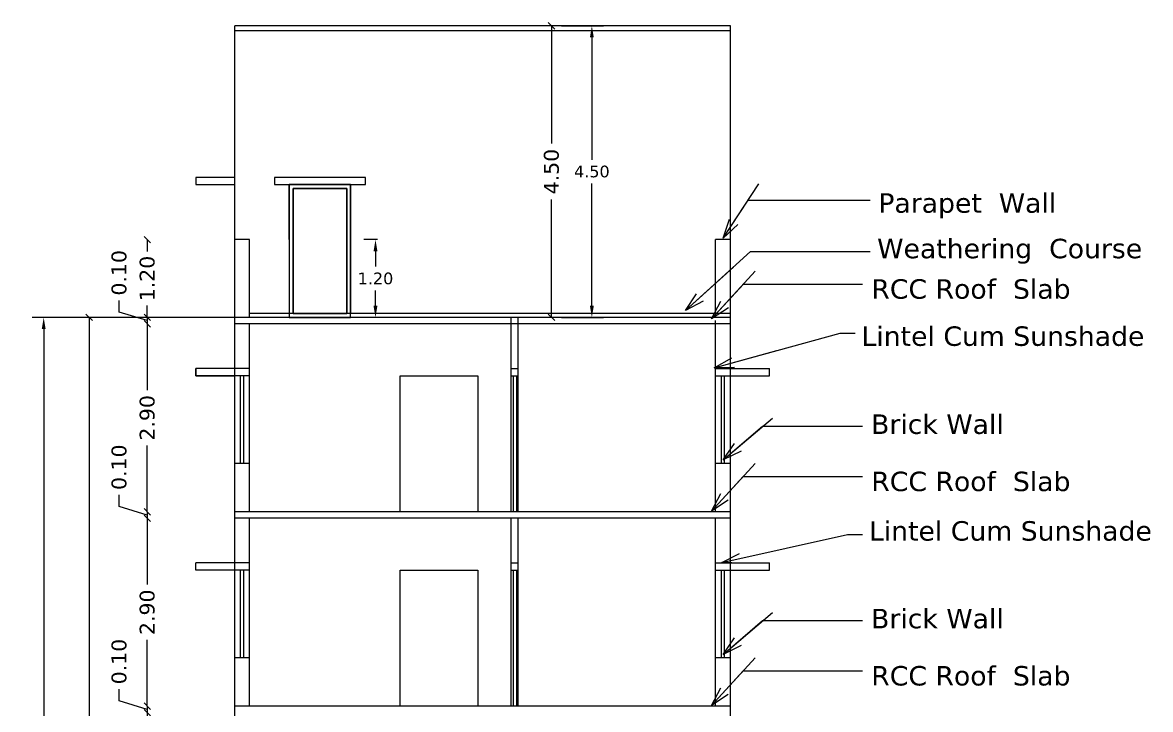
# Model space of a CAD drawing. Header units: metres. Extents: x 1161 to 1456, y 119 to 208.
# Drawn here: x 1263.41 to 1280.83, y 142.37 to 152.97 of the extents above; entities that cross this region are included whole.
import ezdxf

# ---------------------------------------------------------------- set-up
doc = ezdxf.new("R2010")
doc.units = ezdxf.units.M
doc.header["$MEASUREMENT"] = 0
doc.header["$PDMODE"] = 1
doc.header["$PDSIZE"] = -5
for name, color, linetype in [('BLK_1_HT_OF_BLDG', 5, 'Continuous'), ('BLK_1_PARAPET_HT', 233, 'Continuous'), ('BLK_1_STAIR_HEADROOM', 1, 'Continuous')]:
    doc.layers.add(name, color=color, linetype=linetype)
doc.layers.add('HAT', color=9, linetype='Continuous', lineweight=15)
doc.styles.get("Standard").update_dxf_attribs({"font": 'verdana.ttf'})
doc.dimstyles.new('app', dxfattribs={"dimtxt": 0.23, "dimasz": 0.1, "dimexe": 0.18, "dimexo": 0.0625, "dimgap": 0.09, "dimtad": 0, "dimzin": 0, "dimdsep": 46, "dimtxsty": 'Standard', "dimblk": 'OBLIQUE', "dimcen": 0.09, "dimse1": 1, "dimse2": 1, "dimclrd": 8, "dimclre": 8, "dimclrt": 6, "dimadec": 0, "dimazin": 0, "dimtfac": 1, "dimtofl": 0, "dimtmove": 0, "dimatfit": 3, "dimfxl": 0, "dimtolj": 1, "dimtzin": 0, "dimarcsym": 0})
doc.dimstyles.get("Standard").update_dxf_attribs({"dimtxt": 0.18, "dimasz": 0.18, "dimexe": 0.18, "dimexo": 0.0625, "dimgap": 0.09, "dimtad": 0, "dimtih": 1, "dimtoh": 1, "dimzin": 0, "dimdsep": 46, "dimtxsty": 'Standard', "dimcen": 0.09, "dimadec": 0, "dimazin": 0, "dimtfac": 1, "dimtofl": 0, "dimtmove": 0, "dimatfit": 3, "dimfxl": 0, "dimtolj": 1, "dimtzin": 0, "dimarcsym": 0})

# ---------------------------------------------------------------- blocks, each defined once
blk = doc.blocks.new('*D20')
at = {"layer": 'BLK_1_STAIR_HEADROOM', "color": 0, "lineweight": -2}
for p, q in [((1271.735, 152.918), (1272.384, 152.918)), ((1272.204, 152.738), (1272.204, 150.851)), ((1272.204, 148.598), (1272.204, 150.484)), ((1271.735, 148.418), (1272.384, 148.418))]:
    blk.add_line(p, q, dxfattribs=at)
at = {"layer": 'BLK_1_STAIR_HEADROOM', "color": 0}
for points in [[(1272.174, 152.738), (1272.234, 152.738), (1272.204, 152.918)], [(1272.174, 148.598), (1272.234, 148.598), (1272.204, 148.418)]]:
    blk.add_solid(points, dxfattribs=at)
at = {"layer": 'DEFPOINTS', "color": 0}
for p in [(1271.673, 152.918), (1271.673, 148.418), (1272.204, 148.418)]:
    blk.add_point(p, dxfattribs=at)
at = {"layer": 'BLK_1_STAIR_HEADROOM', "color": 0, "insert": (1272.204, 150.668), "char_height": 0.18, "attachment_point": 5}
blk.add_mtext('\\A1;4.50', dxfattribs=at)
blk = doc.blocks.new('*D21')
at = {"layer": 'BLK_1_HT_OF_BLDG', "color": 0, "lineweight": -2}
for p, q in [((1268.21, 148.418), (1263.56, 148.418)), ((1263.74, 148.238), (1263.74, 139.452)), ((1263.74, 130.298), (1263.74, 139.084)), ((1268.21, 130.118), (1263.56, 130.118))]:
    blk.add_line(p, q, dxfattribs=at)
at = {"layer": 'BLK_1_HT_OF_BLDG', "color": 0}
for points in [[(1263.71, 148.238), (1263.77, 148.238), (1263.74, 148.418)], [(1263.71, 130.298), (1263.77, 130.298), (1263.74, 130.118)]]:
    blk.add_solid(points, dxfattribs=at)
at = {"layer": 'DEFPOINTS', "color": 0}
for p in [(1263.74, 148.418), (1268.272, 148.418), (1268.272, 130.118)]:
    blk.add_point(p, dxfattribs=at)
at = {"layer": 'BLK_1_HT_OF_BLDG', "color": 0, "insert": (1263.74, 139.268), "char_height": 0.18, "attachment_point": 5}
blk.add_mtext('\\A1;18.30', dxfattribs=at)
blk = doc.blocks.new('*D23')
at = {"layer": 'BLK_1_PARAPET_HT', "color": 0, "lineweight": -2}
for p, q in [((1268.894, 149.618), (1268.683, 149.618)), ((1268.863, 149.438), (1268.863, 149.201)), ((1268.863, 148.598), (1268.863, 148.834)), ((1268.894, 148.418), (1268.683, 148.418))]:
    blk.add_line(p, q, dxfattribs=at)
at = {"layer": 'BLK_1_PARAPET_HT', "color": 0}
for points in [[(1268.833, 149.438), (1268.893, 149.438), (1268.863, 149.618)], [(1268.833, 148.598), (1268.893, 148.598), (1268.863, 148.418)]]:
    blk.add_solid(points, dxfattribs=at)
at = {"layer": 'DEFPOINTS', "color": 0}
for p in [(1268.863, 149.618), (1268.957, 149.618), (1268.957, 148.418)]:
    blk.add_point(p, dxfattribs=at)
at = {"layer": 'BLK_1_PARAPET_HT', "color": 0, "insert": (1268.863, 149.018), "char_height": 0.18, "attachment_point": 5}
blk.add_mtext('\\A1;1.20', dxfattribs=at)
blk = doc.blocks.new('_Oblique')
at = {"layer": 'HAT', "color": 0, "linetype": 'Continuous', "lineweight": -2}
blk.add_line((-0.5, -0.5), (0.5, 0.5), dxfattribs=at)
blk = doc.blocks.new('*D226')
at = {"color": 8, "lineweight": -2}
for p, q in [((1264.904, 148.498), (1264.904, 148.678)), ((1265.339, 148.368), (1264.904, 148.498)), ((1265.339, 148.418), (1265.339, 148.518)), ((1265.339, 148.418), (1265.339, 148.318)), ((1265.339, 148.318), (1265.339, 148.218))]:
    blk.add_line(p, q, dxfattribs=at)
at = {"layer": 'DEFPOINTS', "color": 0}
for p in [(1266.689, 148.418), (1265.339, 148.318), (1266.689, 148.318)]:
    blk.add_point(p, dxfattribs=at)
at = {"color": 8, "lineweight": -2, "xscale": 0.1, "yscale": 0.1, "zscale": 0.1}
for p, rotation in [((1265.339, 148.418), 270), ((1265.339, 148.318), 90)]:
    blk.add_blockref('_Oblique', p, dxfattribs=dict(at, rotation=rotation))
at = {"color": 6, "insert": (1264.904, 149.106), "char_height": 0.23, "attachment_point": 5, "rotation": 90}
blk.add_mtext('\\A1;0.10', dxfattribs=at)
blk = doc.blocks.new('*D233')
at = {"color": 8, "lineweight": -2}
for p, q in [((1265.339, 148.318), (1265.339, 147.294)), ((1265.339, 145.418), (1265.339, 146.441))]:
    blk.add_line(p, q, dxfattribs=at)
at = {"layer": 'DEFPOINTS', "color": 0}
for p in [(1266.689, 148.318), (1265.339, 145.418), (1266.689, 145.418)]:
    blk.add_point(p, dxfattribs=at)
at = {"color": 8, "lineweight": -2, "xscale": 0.1, "yscale": 0.1, "zscale": 0.1}
for p, rotation in [((1265.339, 148.318), 90), ((1265.339, 145.418), 270)]:
    blk.add_blockref('_Oblique', p, dxfattribs=dict(at, rotation=rotation))
at = {"color": 6, "insert": (1265.339, 146.868), "char_height": 0.23, "attachment_point": 5, "rotation": 90}
blk.add_mtext('\\A1;2.90', dxfattribs=at)
blk = doc.blocks.new('*D234')
at = {"color": 8, "lineweight": -2}
for p, q in [((1264.904, 145.498), (1264.904, 145.678)), ((1265.339, 145.368), (1264.904, 145.498)), ((1265.339, 145.418), (1265.339, 145.518)), ((1265.339, 145.418), (1265.339, 145.318)), ((1265.339, 145.318), (1265.339, 145.218))]:
    blk.add_line(p, q, dxfattribs=at)
at = {"layer": 'DEFPOINTS', "color": 0}
for p in [(1266.689, 145.418), (1265.339, 145.318), (1266.689, 145.318)]:
    blk.add_point(p, dxfattribs=at)
at = {"color": 8, "lineweight": -2, "xscale": 0.1, "yscale": 0.1, "zscale": 0.1}
for p, rotation in [((1265.339, 145.418), 270), ((1265.339, 145.318), 90)]:
    blk.add_blockref('_Oblique', p, dxfattribs=dict(at, rotation=rotation))
at = {"color": 6, "insert": (1264.904, 146.106), "char_height": 0.23, "attachment_point": 5, "rotation": 90}
blk.add_mtext('\\A1;0.10', dxfattribs=at)
blk = doc.blocks.new('*D235')
at = {"color": 8, "lineweight": -2}
for p, q in [((1265.339, 145.318), (1265.339, 144.294)), ((1265.339, 142.418), (1265.339, 143.442))]:
    blk.add_line(p, q, dxfattribs=at)
at = {"layer": 'DEFPOINTS', "color": 0}
for p in [(1266.689, 145.318), (1265.339, 142.418), (1266.689, 142.418)]:
    blk.add_point(p, dxfattribs=at)
at = {"color": 8, "lineweight": -2, "xscale": 0.1, "yscale": 0.1, "zscale": 0.1}
for p, rotation in [((1265.339, 145.318), 90), ((1265.339, 142.418), 270)]:
    blk.add_blockref('_Oblique', p, dxfattribs=dict(at, rotation=rotation))
at = {"color": 6, "insert": (1265.339, 143.868), "char_height": 0.23, "attachment_point": 5, "rotation": 90}
blk.add_mtext('\\A1;2.90', dxfattribs=at)
blk = doc.blocks.new('*D236')
at = {"color": 8, "lineweight": -2}
for p, q in [((1264.904, 142.499), (1264.904, 142.679)), ((1265.339, 142.368), (1264.904, 142.499)), ((1265.339, 142.418), (1265.339, 142.518)), ((1265.339, 142.418), (1265.339, 142.318)), ((1265.339, 142.318), (1265.339, 142.218))]:
    blk.add_line(p, q, dxfattribs=at)
at = {"layer": 'DEFPOINTS', "color": 0}
for p in [(1265.339, 142.318), (1266.689, 142.418), (1266.689, 142.318)]:
    blk.add_point(p, dxfattribs=at)
at = {"color": 8, "lineweight": -2, "xscale": 0.1, "yscale": 0.1, "zscale": 0.1}
for p, rotation in [((1265.339, 142.418), 270), ((1265.339, 142.318), 90)]:
    blk.add_blockref('_Oblique', p, dxfattribs=dict(at, rotation=rotation))
at = {"color": 6, "insert": (1264.904, 143.107), "char_height": 0.23, "attachment_point": 5, "rotation": 90}
blk.add_mtext('\\A1;0.10', dxfattribs=at)
blk = doc.blocks.new('*D245')
at = {"color": 8, "lineweight": -2}
for p, q in [((1264.442, 148.418), (1264.442, 139.986)), ((1264.442, 130.118), (1264.442, 138.95))]:
    blk.add_line(p, q, dxfattribs=at)
at = {"layer": 'DEFPOINTS', "color": 0}
for p in [(1264.442, 148.418), (1266.689, 148.418), (1266.689, 130.118)]:
    blk.add_point(p, dxfattribs=at)
at = {"color": 8, "lineweight": -2, "xscale": 0.1, "yscale": 0.1, "zscale": 0.1}
for p, rotation in [((1264.442, 148.418), 90), ((1264.442, 130.118), 270)]:
    blk.add_blockref('_Oblique', p, dxfattribs=dict(at, rotation=rotation))
at = {"color": 6, "insert": (1264.442, 139.468), "char_height": 0.23, "attachment_point": 5, "rotation": 90}
blk.add_mtext('\\A1;18.30', dxfattribs=at)
blk = doc.blocks.new('*D246')
at = {"color": 8, "lineweight": -2}
for p, q in [((1265.339, 149.618), (1265.339, 149.435)), ((1265.339, 148.418), (1265.339, 148.6))]:
    blk.add_line(p, q, dxfattribs=at)
at = {"layer": 'DEFPOINTS', "color": 0}
for p in [(1265.339, 149.618), (1274.114, 149.618), (1266.689, 148.418)]:
    blk.add_point(p, dxfattribs=at)
at = {"color": 8, "lineweight": -2, "xscale": 0.1, "yscale": 0.1, "zscale": 0.1}
for p, rotation in [((1265.339, 149.618), 90), ((1265.339, 148.418), 270)]:
    blk.add_blockref('_Oblique', p, dxfattribs=dict(at, rotation=rotation))
at = {"color": 6, "insert": (1265.339, 149.018), "char_height": 0.23, "attachment_point": 5, "rotation": 90}
blk.add_mtext('\\A1;1.20', dxfattribs=at)
blk = doc.blocks.new('*D247')
at = {"color": 8, "lineweight": -2}
for p, q in [((1271.58, 152.918), (1271.58, 151.1)), ((1271.58, 148.418), (1271.58, 150.235))]:
    blk.add_line(p, q, dxfattribs=at)
at = {"layer": 'DEFPOINTS', "color": 0}
for p in [(1271.58, 152.918), (1271.58, 152.918), (1271.58, 148.418)]:
    blk.add_point(p, dxfattribs=at)
at = {"color": 8, "lineweight": -2, "xscale": 0.1, "yscale": 0.1, "zscale": 0.1}
for p, rotation in [((1271.58, 152.918), 90), ((1271.58, 148.418), 270)]:
    blk.add_blockref('_Oblique', p, dxfattribs=dict(at, rotation=rotation))
at = {"color": 6, "insert": (1271.58, 150.668), "char_height": 0.23, "attachment_point": 5, "rotation": 90}
blk.add_mtext('\\A1;4.50', dxfattribs=at)

msp = doc.modelspace()

# ---------------------------------------------------------------- linework, layer by layer
for p, q in [((1274.3443, 152.9176), (1266.6892, 152.9176)), ((1266.6892, 133.0183), (1266.6892, 152.9176)), ((1274.3443, 130.1183), (1274.3443, 152.9176)), ((1274.3443, 152.8376), (1266.6892, 152.8376)), ((1266.9192, 149.6176), (1266.6892, 149.6176)), ((1266.9192, 148.4176), (1266.9192, 149.6176)), ((1274.3443, 149.6176), (1274.1143, 149.6176)), ((1274.1143, 148.4676), (1274.1143, 149.6176)), ((1266.6892, 133.0183), (1266.6892, 149.5676)), ((1274.3443, 130.1183), (1274.3443, 149.5676)), ((1274.3443, 148.4176), (1266.6892, 148.4176)), ((1274.3443, 148.4776), (1266.9192, 148.4776)), ((1270.9563, 145.4176), (1270.9563, 148.4169)), ((1271.0663, 145.4176), (1271.0663, 148.4169)), ((1274.3443, 148.3176), (1266.6892, 148.3176)), ((1266.9192, 145.4176), (1266.9192, 148.3176)), ((1274.1143, 145.4176), (1274.1143, 148.3676)), ((1274.3443, 145.4176), (1266.6892, 145.4176)), ((1274.3443, 145.3176), (1266.6892, 145.3176)), ((1266.9192, 142.4183), (1266.9192, 145.3176)), ((1270.9563, 142.4183), (1270.9563, 145.3176)), ((1271.0663, 142.4183), (1271.0663, 145.3176)), ((1274.1143, 142.4183), (1274.1143, 145.3176)), ((1274.3443, 142.4183), (1266.6892, 142.4183))]:
    msp.add_line(p, q)
at = {"ltscale": 12}
for p, q in [((1266.6892, 150.5776), (1266.0892, 150.5776)), ((1266.0892, 150.5776), (1266.0892, 150.4676)), ((1266.0892, 150.4676), (1266.6892, 150.4676)), ((1266.6892, 147.6276), (1266.0892, 147.6276)), ((1266.0892, 147.6276), (1266.0892, 147.5176)), ((1266.9192, 147.6273), (1266.0892, 147.6273)), ((1266.0892, 147.5173), (1266.0892, 147.6273)), ((1266.0892, 147.5176), (1266.6892, 147.5176)), ((1266.9192, 147.5173), (1266.0892, 147.5173)), ((1266.7792, 146.1673), (1266.7792, 147.5173)), ((1266.8292, 146.1673), (1266.8292, 147.5173)), ((1270.9563, 147.6273), (1271.0663, 147.6273)), ((1270.9563, 147.5173), (1271.0663, 147.5173)), ((1270.9913, 147.518), (1270.9913, 145.4176)), ((1271.0413, 147.518), (1271.0413, 145.4176)), ((1274.1143, 147.6273), (1274.9443, 147.6273)), ((1274.1143, 147.5173), (1274.9443, 147.5173)), ((1274.2043, 146.1673), (1274.2043, 147.5173)), ((1274.2543, 146.1673), (1274.2543, 147.5173)), ((1274.9443, 147.5173), (1274.9443, 147.6273)), ((1266.6892, 146.1673), (1266.9192, 146.1673)), ((1274.1143, 146.1673), (1274.3443, 146.1673)), ((1266.9192, 144.628), (1266.0892, 144.628)), ((1266.0892, 144.518), (1266.0892, 144.628)), ((1270.9563, 144.628), (1271.0663, 144.628)), ((1274.1143, 144.628), (1274.9443, 144.628)), ((1274.9443, 144.518), (1274.9443, 144.628)), ((1266.9192, 144.518), (1266.0892, 144.518)), ((1266.7792, 143.168), (1266.7792, 144.518)), ((1266.8292, 143.168), (1266.8292, 144.518)), ((1270.9563, 144.518), (1271.0663, 144.518)), ((1270.9913, 144.5187), (1270.9913, 142.4183)), ((1271.0413, 144.5187), (1271.0413, 142.4183)), ((1274.1143, 144.518), (1274.9443, 144.518)), ((1274.2043, 143.168), (1274.2043, 144.518)), ((1274.2543, 143.168), (1274.2543, 144.518)), ((1266.6892, 143.168), (1266.9192, 143.168)), ((1274.1143, 143.168), (1274.3443, 143.168))]:
    msp.add_line(p, q, dxfattribs=at)
for points in [[(1268.7092, 150.5776), (1267.3024, 150.5776), (1267.3024, 150.4676), (1268.7092, 150.4676)], [(1268.4792, 150.4676), (1267.5324, 150.4676), (1267.5324, 148.4176), (1268.4792, 148.4176)], [(1268.4192, 150.4076), (1267.5924, 150.4076), (1267.5924, 148.4776), (1268.4192, 148.4776)], [(1269.2442, 147.5173), (1270.4442, 147.5173), (1270.4442, 145.4173), (1269.2442, 145.4173)], [(1269.2442, 144.518), (1270.4442, 144.518), (1270.4442, 142.418), (1269.2442, 142.418)]]:
    msp.add_lwpolyline(points, close=True, dxfattribs=at)
for points in [[(1267.5324, 149.6176), (1267.5324, 150.4676), (1268.4792, 150.4676), (1268.4792, 148.4776)], [(1268.4792, 148.4776), (1268.4792, 150.4676), (1267.5324, 150.4676), (1267.5324, 148.4176)], [(1267.5924, 148.4776), (1267.5924, 150.4076), (1268.4192, 150.4076), (1268.4192, 148.4776)], [(1268.4192, 148.4776), (1268.4192, 150.4076), (1267.5924, 150.4076), (1267.5924, 148.4776)]]:
    msp.add_lwpolyline(points, dxfattribs=at)
msp.add_lwpolyline([(1266.6892, 147.5176), (1266.6892, 147.5176), (1266.6892, 147.6276)])

# ---------------------------------------------------------------- texts
for s, p in [('Parapet  Wall', (1276.6278, 150.0333)), ('Weathering  Course', (1276.6094, 149.3309)), ('RCC Roof  Slab', (1276.5191, 148.7065)), ('Lintel Cum Sunshade', (1276.3668, 147.979)), ('Brick Wall', (1276.5153, 146.6199)), ('RCC Roof  Slab', (1276.5176, 145.7371)), ('Lintel Cum Sunshade', (1276.4819, 144.9734)), ('Brick Wall', (1276.5153, 143.6206)), ('RCC Roof  Slab', (1276.5176, 142.7378))]:
    msp.add_text(s, height=0.3).set_placement(p)

# ---------------------------------------------------------------- dimensions: what is measured, and where the dimension line sits
for base, p1, p2, picture, middle in [((1271.5802, 152.9176), (1271.5802, 148.4176), (1271.5802, 152.9176), '*D247', (1271.5802, 150.6676)), ((1265.3391, 149.6176), (1266.6892, 148.4176), (1274.1143, 149.6176), '*D246', (1265.3391, 149.0176))]:
    dim = msp.add_linear_dim(base=base, p1=p1, p2=p2, angle=90, dimstyle='app')
    dim.commit()
    dim.dimension.update_dxf_attribs({"geometry": picture, "text_midpoint": middle})
for base, p1, p2, picture, middle in [((1265.3391, 148.3176), (1266.6892, 148.4176), (1266.6892, 148.3176), '*D226', (1264.9044, 148.768)), ((1265.3391, 145.4176), (1266.6892, 148.3176), (1266.6892, 145.4176), '*D233', (1265.3391, 146.8676)), ((1265.3391, 145.3176), (1266.6892, 145.4176), (1266.6892, 145.3176), '*D234', (1264.9044, 145.768)), ((1265.3391, 142.4183), (1266.6892, 145.3176), (1266.6892, 142.4183), '*D235', (1265.3391, 143.8679)), ((1265.3391, 142.3183), (1266.6892, 142.4183), (1266.6892, 142.3183), '*D236', (1264.9044, 142.7687))]:
    dim = msp.add_linear_dim(base=base, p1=p1, p2=p2, angle=90, dimstyle='app', override={"dimtmove": 1})
    dim.commit()
    dim.dimension.update_dxf_attribs({"geometry": picture, "text_midpoint": middle})
dim = msp.add_linear_dim(base=(1264.4424, 148.4176), p1=(1266.6892, 130.1183), p2=(1266.6892, 148.4176), angle=90, dimstyle='app')
dim.commit()
dim.dimension.update_dxf_attribs({"geometry": '*D245', "text_midpoint": (1264.4424, 139.4679), "dimtype": 160})
at = {"layer": 'BLK_1_HT_OF_BLDG'}
dim = msp.add_linear_dim(base=(1263.7401, 148.4176), p1=(1268.2722, 130.1183), p2=(1268.2722, 148.4176), angle=90, dimstyle='Standard', dxfattribs=at)
dim.commit()
dim.dimension.update_dxf_attribs({"geometry": '*D21', "text_midpoint": (1263.7401, 139.2679)})
at = {"layer": 'BLK_1_PARAPET_HT'}
dim = msp.add_linear_dim(base=(1268.8632, 149.6176), p1=(1268.9568, 148.4176), p2=(1268.9568, 149.6176), angle=90, dimstyle='Standard', dxfattribs=at)
dim.commit()
dim.dimension.update_dxf_attribs({"geometry": '*D23', "text_midpoint": (1268.8632, 149.0176), "dimtype": 160})
at = {"layer": 'BLK_1_STAIR_HEADROOM', "color": 1}
dim = msp.add_linear_dim(base=(1272.2042, 148.4176), p1=(1271.6727, 152.9176), p2=(1271.6727, 148.4176), angle=90, dimstyle='Standard', dxfattribs=at)
dim.commit()
dim.dimension.update_dxf_attribs({"geometry": '*D20', "text_midpoint": (1272.2042, 150.6676)})

# ---------------------------------------------------------------- leaders
for points in [[(1274.2295, 149.643), (1274.6158, 150.2281), (1276.4995, 150.2281)], [(1274.0525, 148.3963), (1274.5439, 148.933), (1276.3842, 148.933)], [(1274.0945, 147.6389), (1276.0383, 148.1757), (1276.2691, 148.1757)], [(1274.2294, 146.2178), (1274.8407, 146.7374), (1276.3827, 146.7374)], [(1274.051, 145.4269), (1274.5424, 145.9637), (1276.3827, 145.9637)], [(1274.2097, 144.6333), (1276.1534, 145.0701), (1276.3842, 145.0701)], [(1274.2294, 143.2185), (1274.8407, 143.7381), (1276.3827, 143.7381)], [(1274.051, 142.4276), (1274.5424, 142.9644), (1276.3827, 142.9644)]]:
    msp.add_leader(points, dimstyle='app', override={"dimasz": 0.3, "dimldrblk": 'Open30'})
at = {"ltscale": 12}
msp.add_leader([(1273.6489, 148.523), (1274.6558, 149.4354), (1276.4995, 149.4354)], dimstyle='app', override={"dimasz": 0.3, "dimldrblk": 'Open30'}, dxfattribs=at)

doc.saveas('drawing.dxf')
